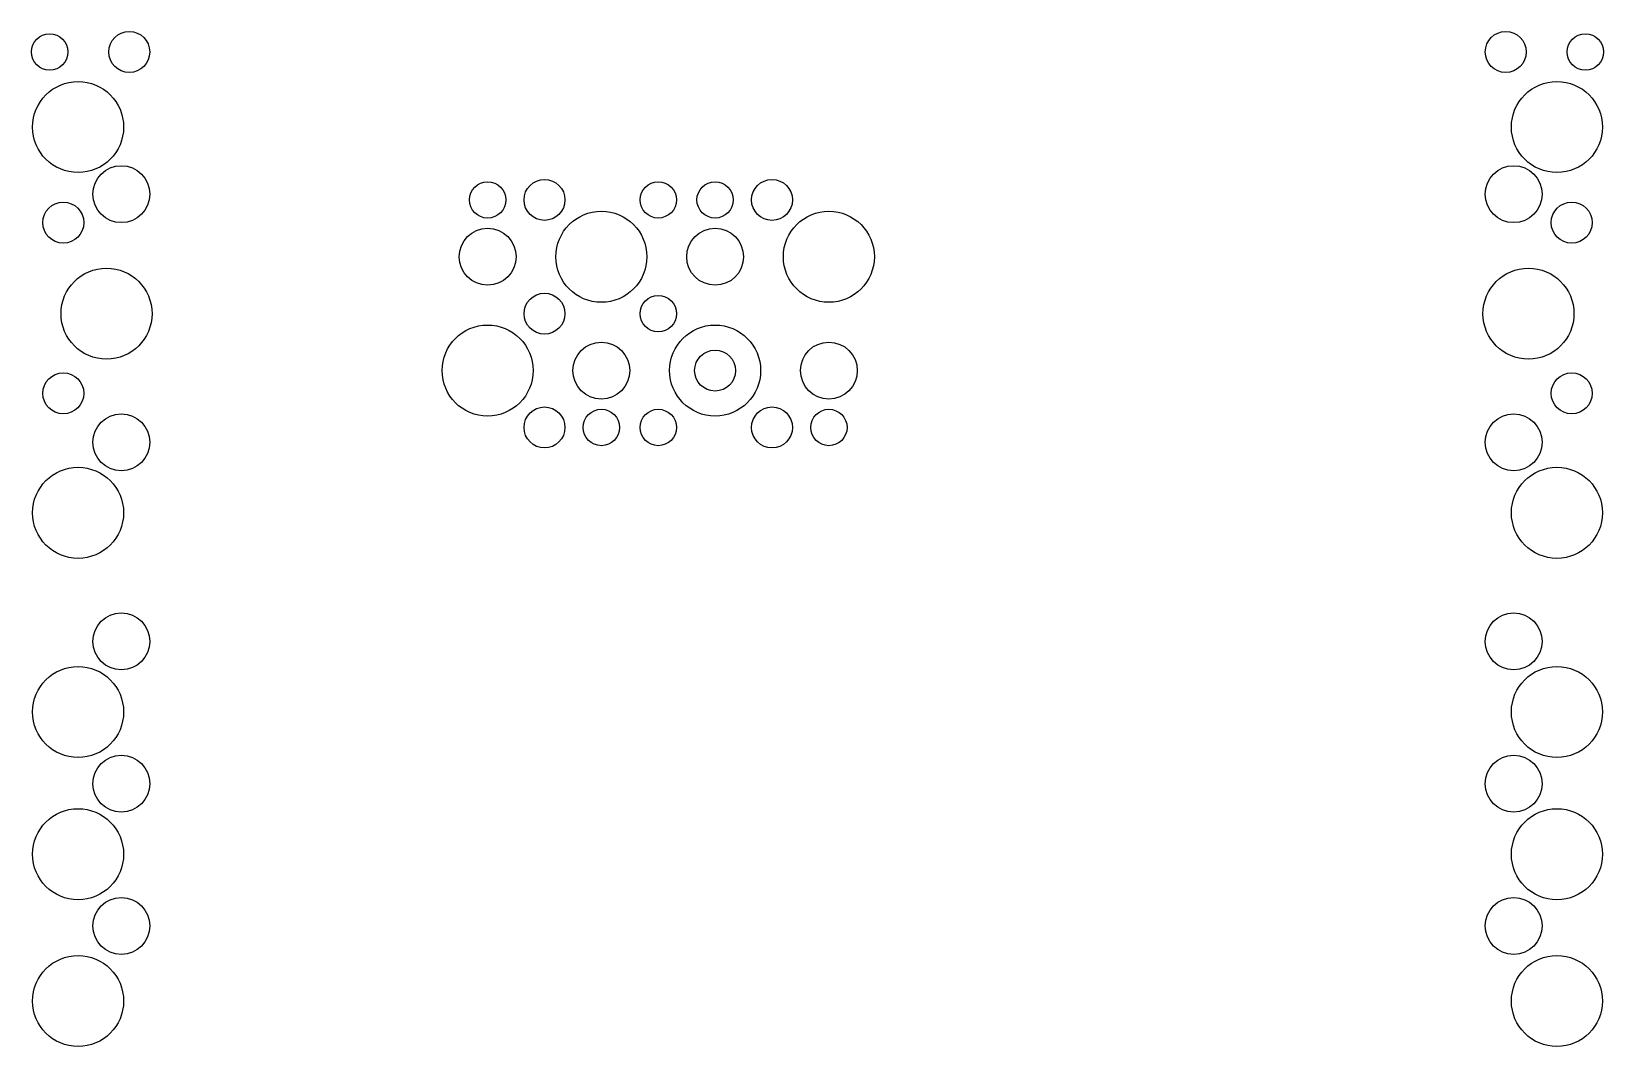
# Model space of a CAD drawing. Extents: x -691 to 691, y -444 to 448.
import ezdxf

# ---------------------------------------------------------------- set-up
doc = ezdxf.new("R2010")
doc.units = 0

msp = doc.modelspace()

# ---------------------------------------------------------------- linework, layer by layer
for centre, radius in [((-675, 430), 16), ((-605, 430), 18), ((605, 430), 18), ((675, 430), 16), ((-650, 364), 40), ((650, 364), 40), ((-612, 305), 25), ((-240, 300), 18), ((-40, 300), 18), ((612, 305), 25), ((-290, 300), 16), ((-140, 300), 16), ((-90, 300), 16), ((-663, 280), 18), ((663, 280), 18), ((-190, 250), 40), ((10, 250), 40), ((-290, 250), 25), ((-90, 250), 25), ((-625, 200), 40), ((625, 200), 40), ((-240, 200), 18), ((-140, 200), 16), ((-290, 150), 40), ((-90, 150), 40), ((-190, 150), 25), ((-90, 150), 18), ((10, 150), 25), ((-663, 130), 18), ((663, 130), 18), ((-612, 87), 25), ((-240, 100), 18), ((-190, 100), 16), ((-140, 100), 16), ((-40, 100), 18), ((10, 100), 16), ((612, 87), 25), ((-650, 25), 40), ((650, 25), 40), ((-612, -88), 25), ((612, -88), 25), ((-650, -150), 40), ((650, -150), 40), ((-612, -213), 25), ((612, -213), 25), ((-650, -275), 40), ((650, -275), 40), ((-612, -338), 25), ((612, -338), 25), ((-650, -404), 40), ((650, -404), 40)]:
    msp.add_circle(centre, radius)

doc.saveas('drawing.dxf')
